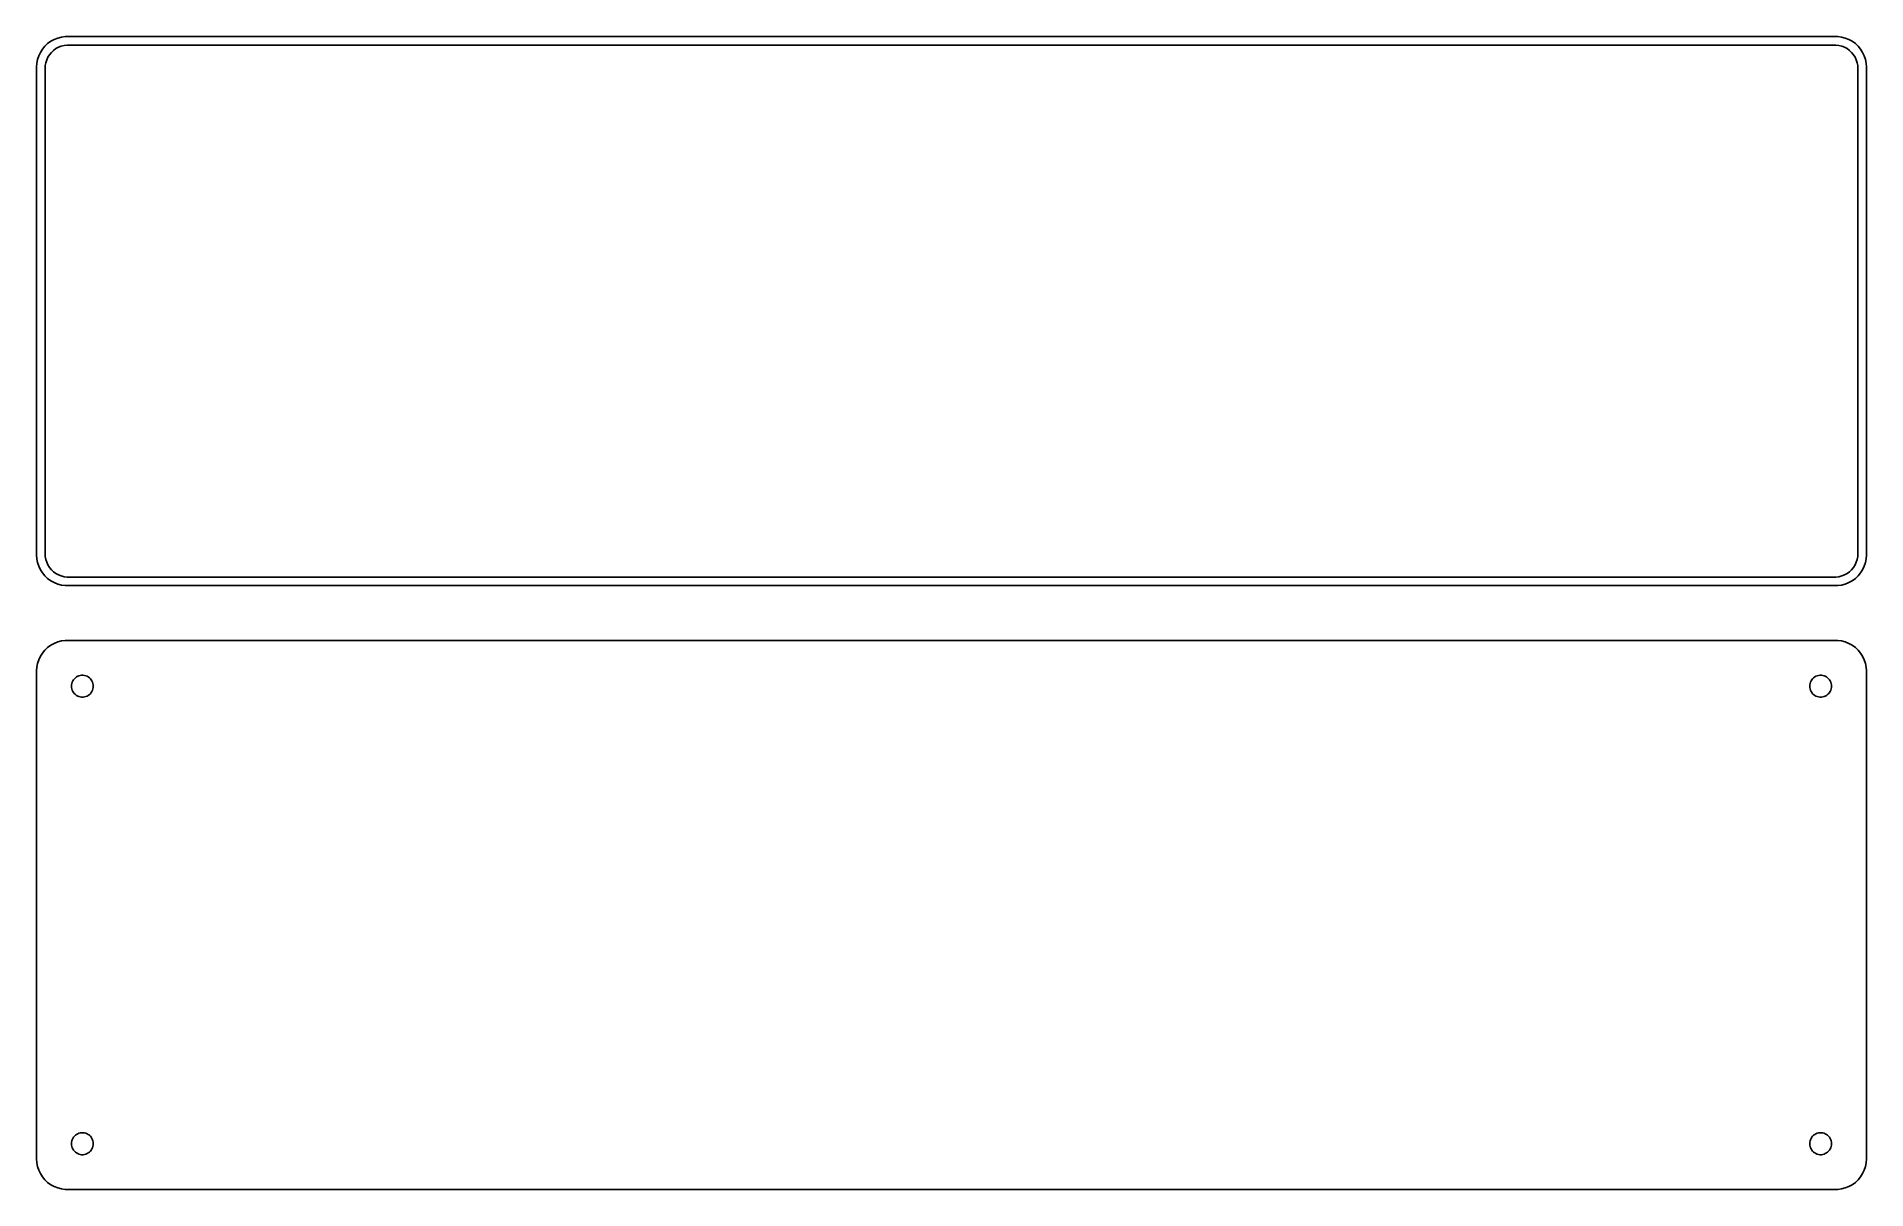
# Model space of a CAD drawing. Header units: metres. Extents: x -150 to 150, y 54 to 243.
import ezdxf

# ---------------------------------------------------------------- set-up
doc = ezdxf.new("R2010")
doc.units = ezdxf.units.M

msp = doc.modelspace()

# ---------------------------------------------------------------- linework, layer by layer
for p, q in [((-149.382, 240.409), (-149.649, 239.841)), ((-149.045, 240.939), (-149.382, 240.409)), ((-148.645, 241.423), (-149.045, 240.939)), ((-148.187, 241.853), (-148.645, 241.423)), ((-147.679, 242.222), (-148.187, 241.853)), ((-148.141, 239.614), (-147.88, 240.024)), ((-147.88, 240.024), (-147.571, 240.399)), ((-147.129, 242.524), (-147.679, 242.222)), ((-147.571, 240.399), (-147.216, 240.731)), ((-147.216, 240.731), (-146.823, 241.017)), ((-146.545, 242.755), (-147.129, 242.524)), ((-146.823, 241.017), (-146.398, 241.251)), ((-145.937, 242.911), (-146.545, 242.755)), ((-146.398, 241.251), (-145.946, 241.43)), ((-145.946, 241.43), (-145.475, 241.551)), ((-145.314, 242.99), (-145.937, 242.911)), ((-145.475, 241.551), (-144.993, 241.612)), ((145.314, 242.99), (-145.314, 242.99)), ((-144.993, 241.612), (144.993, 241.612)), ((144.993, 241.612), (145.475, 241.551)), ((145.937, 242.911), (145.314, 242.99)), ((145.475, 241.551), (145.946, 241.43)), ((146.545, 242.755), (145.937, 242.911)), ((145.946, 241.43), (146.398, 241.251)), ((146.398, 241.251), (146.823, 241.017)), ((147.129, 242.524), (146.545, 242.755)), ((146.823, 241.017), (147.216, 240.731)), ((147.679, 242.222), (147.129, 242.524)), ((147.216, 240.731), (147.571, 240.399)), ((147.571, 240.399), (147.88, 240.024)), ((148.187, 241.853), (147.679, 242.222)), ((147.88, 240.024), (148.141, 239.614)), ((148.645, 241.423), (148.187, 241.853)), ((149.045, 240.939), (148.645, 241.423)), ((149.382, 240.409), (149.045, 240.939)), ((149.649, 239.841), (149.382, 240.409)), ((-149.961, 238.627), (-150, 238)), ((-150, 238), (-150, 158)), ((-149.843, 239.243), (-149.961, 238.627)), ((-149.649, 239.841), (-149.843, 239.243)), ((-148.619, 237.75), (-148.589, 238.235)), ((-148.619, 158.25), (-148.619, 237.75)), ((-148.589, 238.235), (-148.498, 238.712)), ((-148.498, 238.712), (-148.348, 239.174)), ((-148.348, 239.174), (-148.141, 239.614)), ((148.141, 239.614), (148.348, 239.174)), ((148.348, 239.174), (148.498, 238.712)), ((148.498, 238.712), (148.589, 238.235)), ((148.589, 238.235), (148.619, 237.75)), ((148.619, 237.75), (148.619, 158.25)), ((149.843, 239.243), (149.649, 239.841)), ((149.961, 238.627), (149.843, 239.243)), ((150, 238), (149.961, 238.627)), ((150, 158), (150, 238)), ((-150, 158), (-149.961, 157.373)), ((-149.961, 157.373), (-149.843, 156.757)), ((-149.843, 156.757), (-149.649, 156.159)), ((-149.649, 156.159), (-149.382, 155.591)), ((-148.589, 157.765), (-148.619, 158.25)), ((-148.498, 157.288), (-148.589, 157.765)), ((-148.348, 156.826), (-148.498, 157.288)), ((-148.141, 156.386), (-148.348, 156.826)), ((-147.88, 155.976), (-148.141, 156.386)), ((148.141, 156.386), (147.88, 155.976)), ((148.348, 156.826), (148.141, 156.386)), ((148.498, 157.288), (148.348, 156.826)), ((148.589, 157.765), (148.498, 157.288)), ((148.619, 158.25), (148.589, 157.765)), ((149.382, 155.591), (149.649, 156.159)), ((149.649, 156.159), (149.843, 156.757)), ((149.843, 156.757), (149.961, 157.373)), ((149.961, 157.373), (150, 158)), ((-149.382, 155.591), (-149.045, 155.061)), ((-149.045, 155.061), (-148.645, 154.577)), ((-148.645, 154.577), (-148.187, 154.147)), ((-148.187, 154.147), (-147.679, 153.778)), ((-147.571, 155.601), (-147.88, 155.976)), ((-147.679, 153.778), (-147.129, 153.476)), ((-147.216, 155.269), (-147.571, 155.601)), ((-146.823, 154.983), (-147.216, 155.269)), ((-147.129, 153.476), (-146.545, 153.245)), ((-146.398, 154.749), (-146.823, 154.983)), ((-146.545, 153.245), (-145.937, 153.089)), ((-145.946, 154.57), (-146.398, 154.749)), ((-145.475, 154.449), (-145.946, 154.57)), ((-145.937, 153.089), (-145.314, 153.01)), ((-144.993, 154.388), (-145.475, 154.449)), ((-145.314, 153.01), (145.314, 153.01)), ((144.993, 154.388), (-144.993, 154.388)), ((145.475, 154.449), (144.993, 154.388)), ((145.314, 153.01), (145.937, 153.089)), ((145.946, 154.57), (145.475, 154.449)), ((145.937, 153.089), (146.545, 153.245)), ((146.398, 154.749), (145.946, 154.57)), ((146.823, 154.983), (146.398, 154.749)), ((146.545, 153.245), (147.129, 153.476)), ((147.216, 155.269), (146.823, 154.983)), ((147.129, 153.476), (147.679, 153.778)), ((147.571, 155.601), (147.216, 155.269)), ((147.88, 155.976), (147.571, 155.601)), ((147.679, 153.778), (148.187, 154.147)), ((148.187, 154.147), (148.645, 154.577)), ((148.645, 154.577), (149.045, 155.061)), ((149.045, 155.061), (149.382, 155.591)), ((-149.382, 141.409), (-149.649, 140.841)), ((-149.045, 141.939), (-149.382, 141.409)), ((-148.645, 142.423), (-149.045, 141.939)), ((-148.187, 142.853), (-148.645, 142.423)), ((-147.679, 143.222), (-148.187, 142.853)), ((-147.129, 143.524), (-147.679, 143.222)), ((-146.545, 143.755), (-147.129, 143.524)), ((-145.937, 143.911), (-146.545, 143.755)), ((-145.314, 143.99), (-145.937, 143.911)), ((145.314, 143.99), (-145.314, 143.99)), ((145.937, 143.911), (145.314, 143.99)), ((146.545, 143.755), (145.937, 143.911)), ((147.129, 143.524), (146.545, 143.755)), ((147.679, 143.222), (147.129, 143.524)), ((148.187, 142.853), (147.679, 143.222)), ((148.645, 142.423), (148.187, 142.853)), ((149.045, 141.939), (148.645, 142.423)), ((149.382, 141.409), (149.045, 141.939)), ((149.649, 140.841), (149.382, 141.409)), ((-149.961, 139.627), (-150, 139)), ((-150, 139), (-150, 59)), ((-149.843, 140.243), (-149.961, 139.627)), ((-149.649, 140.841), (-149.843, 140.243)), ((-143.647, 137.887), (-143.464, 138.02)), ((-143.464, 138.02), (-143.266, 138.129)), ((-143.266, 138.129), (-143.056, 138.212)), ((-143.056, 138.212), (-142.837, 138.268)), ((-142.837, 138.268), (-142.613, 138.296)), ((-142.613, 138.296), (-142.387, 138.296)), ((-142.387, 138.296), (-142.163, 138.268)), ((-142.163, 138.268), (-141.944, 138.212)), ((-141.944, 138.212), (-141.734, 138.129)), ((-141.734, 138.129), (-141.536, 138.02)), ((-141.536, 138.02), (-141.353, 137.887)), ((141.353, 137.887), (141.536, 138.02)), ((141.536, 138.02), (141.734, 138.129)), ((141.734, 138.129), (141.944, 138.212)), ((141.944, 138.212), (142.163, 138.268)), ((142.163, 138.268), (142.387, 138.296)), ((142.387, 138.296), (142.613, 138.296)), ((142.613, 138.296), (142.837, 138.268)), ((142.837, 138.268), (143.056, 138.212)), ((143.056, 138.212), (143.266, 138.129)), ((143.266, 138.129), (143.464, 138.02)), ((143.464, 138.02), (143.647, 137.887)), ((149.843, 140.243), (149.649, 140.841)), ((149.961, 139.627), (149.843, 140.243)), ((150, 139), (149.961, 139.627)), ((150, 59), (150, 139)), ((-144.3, 136.5), (-144.286, 136.726)), ((-144.286, 136.274), (-144.3, 136.5)), ((-144.286, 136.726), (-144.243, 136.948)), ((-144.243, 136.052), (-144.286, 136.274)), ((-144.243, 136.948), (-144.174, 137.163)), ((-144.174, 135.837), (-144.243, 136.052)), ((-144.174, 137.163), (-144.077, 137.367)), ((-144.077, 135.633), (-144.174, 135.837)), ((-144.077, 137.367), (-143.956, 137.558)), ((-143.956, 135.442), (-144.077, 135.633)), ((-143.956, 137.558), (-143.812, 137.732)), ((-143.812, 135.268), (-143.956, 135.442)), ((-143.812, 137.732), (-143.647, 137.887)), ((-143.647, 135.113), (-143.812, 135.268)), ((-143.464, 134.98), (-143.647, 135.113)), ((-141.353, 135.113), (-141.536, 134.98)), ((-141.353, 137.887), (-141.188, 137.732)), ((-141.188, 135.268), (-141.353, 135.113)), ((-141.188, 137.732), (-141.044, 137.558)), ((-141.044, 135.442), (-141.188, 135.268)), ((-141.044, 137.558), (-140.923, 137.367)), ((-140.923, 135.633), (-141.044, 135.442)), ((-140.923, 137.367), (-140.826, 137.163)), ((-140.826, 135.837), (-140.923, 135.633)), ((-140.826, 137.163), (-140.757, 136.948)), ((-140.757, 136.052), (-140.826, 135.837)), ((-140.757, 136.948), (-140.714, 136.726)), ((-140.714, 136.274), (-140.757, 136.052)), ((-140.714, 136.726), (-140.7, 136.5)), ((-140.7, 136.5), (-140.714, 136.274)), ((140.7, 136.5), (140.714, 136.726)), ((140.714, 136.274), (140.7, 136.5)), ((140.714, 136.726), (140.757, 136.948)), ((140.757, 136.052), (140.714, 136.274)), ((140.757, 136.948), (140.826, 137.163)), ((140.826, 135.837), (140.757, 136.052)), ((140.826, 137.163), (140.923, 137.367)), ((140.923, 135.633), (140.826, 135.837)), ((140.923, 137.367), (141.044, 137.558)), ((141.044, 135.442), (140.923, 135.633)), ((141.044, 137.558), (141.188, 137.732)), ((141.188, 135.268), (141.044, 135.442)), ((141.188, 137.732), (141.353, 137.887)), ((141.353, 135.113), (141.188, 135.268)), ((141.536, 134.98), (141.353, 135.113)), ((143.647, 135.113), (143.464, 134.98)), ((143.647, 137.887), (143.812, 137.732)), ((143.812, 135.268), (143.647, 135.113)), ((143.812, 137.732), (143.956, 137.558)), ((143.956, 135.442), (143.812, 135.268)), ((143.956, 137.558), (144.077, 137.367)), ((144.077, 135.633), (143.956, 135.442)), ((144.077, 137.367), (144.174, 137.163)), ((144.174, 135.837), (144.077, 135.633)), ((144.174, 137.163), (144.243, 136.948)), ((144.243, 136.052), (144.174, 135.837)), ((144.243, 136.948), (144.286, 136.726)), ((144.286, 136.274), (144.243, 136.052)), ((144.286, 136.726), (144.3, 136.5)), ((144.3, 136.5), (144.286, 136.274)), ((-143.266, 134.871), (-143.464, 134.98)), ((-143.056, 134.788), (-143.266, 134.871)), ((-142.837, 134.732), (-143.056, 134.788)), ((-142.613, 134.704), (-142.837, 134.732)), ((-142.387, 134.704), (-142.613, 134.704)), ((-142.163, 134.732), (-142.387, 134.704)), ((-141.944, 134.788), (-142.163, 134.732)), ((-141.734, 134.871), (-141.944, 134.788)), ((-141.536, 134.98), (-141.734, 134.871)), ((141.734, 134.871), (141.536, 134.98)), ((141.944, 134.788), (141.734, 134.871)), ((142.163, 134.732), (141.944, 134.788)), ((142.387, 134.704), (142.163, 134.732)), ((142.613, 134.704), (142.387, 134.704)), ((142.837, 134.732), (142.613, 134.704)), ((143.056, 134.788), (142.837, 134.732)), ((143.266, 134.871), (143.056, 134.788)), ((143.464, 134.98), (143.266, 134.871)), ((-143.647, 62.8869), (-143.464, 63.0198)), ((-143.464, 63.0198), (-143.266, 63.1287)), ((-143.266, 63.1287), (-143.056, 63.2119)), ((-143.056, 63.2119), (-142.837, 63.2681)), ((-142.837, 63.2681), (-142.613, 63.2964)), ((-142.613, 63.2964), (-142.387, 63.2964)), ((-142.387, 63.2964), (-142.163, 63.2681)), ((-142.163, 63.2681), (-141.944, 63.2119)), ((-141.944, 63.2119), (-141.734, 63.1287)), ((-141.734, 63.1287), (-141.536, 63.0198)), ((-141.536, 63.0198), (-141.353, 62.8869)), ((141.353, 62.8869), (141.536, 63.0198)), ((141.536, 63.0198), (141.734, 63.1287)), ((141.734, 63.1287), (141.944, 63.2119)), ((141.944, 63.2119), (142.163, 63.2681)), ((142.163, 63.2681), (142.387, 63.2964)), ((142.387, 63.2964), (142.613, 63.2964)), ((142.613, 63.2964), (142.837, 63.2681)), ((142.837, 63.2681), (143.056, 63.2119)), ((143.056, 63.2119), (143.266, 63.1287)), ((143.266, 63.1287), (143.464, 63.0198)), ((143.464, 63.0198), (143.647, 62.8869)), ((-144.3, 61.5), (-144.286, 61.7256)), ((-144.286, 61.2744), (-144.3, 61.5)), ((-144.286, 61.7256), (-144.243, 61.9476)), ((-144.243, 61.0524), (-144.286, 61.2744)), ((-144.243, 61.9476), (-144.174, 62.1626)), ((-144.174, 60.8374), (-144.243, 61.0524)), ((-144.174, 62.1626), (-144.077, 62.3672)), ((-144.077, 60.6328), (-144.174, 60.8374)), ((-144.077, 62.3672), (-143.956, 62.558)), ((-143.956, 60.442), (-144.077, 60.6328)), ((-143.956, 62.558), (-143.812, 62.7322)), ((-143.812, 60.2678), (-143.956, 60.442)), ((-143.812, 62.7322), (-143.647, 62.8869)), ((-143.647, 60.1131), (-143.812, 60.2678)), ((-143.464, 59.9802), (-143.647, 60.1131)), ((-141.353, 60.1131), (-141.536, 59.9802)), ((-141.353, 62.8869), (-141.188, 62.7322)), ((-141.188, 60.2678), (-141.353, 60.1131)), ((-141.188, 62.7322), (-141.044, 62.558)), ((-141.044, 60.442), (-141.188, 60.2678)), ((-141.044, 62.558), (-140.923, 62.3672)), ((-140.923, 60.6328), (-141.044, 60.442)), ((-140.923, 62.3672), (-140.826, 62.1626)), ((-140.826, 60.8374), (-140.923, 60.6328)), ((-140.826, 62.1626), (-140.757, 61.9476)), ((-140.757, 61.0524), (-140.826, 60.8374)), ((-140.757, 61.9476), (-140.714, 61.7256)), ((-140.714, 61.2744), (-140.757, 61.0524)), ((-140.714, 61.7256), (-140.7, 61.5)), ((-140.7, 61.5), (-140.714, 61.2744)), ((140.7, 61.5), (140.714, 61.7256)), ((140.714, 61.2744), (140.7, 61.5)), ((140.714, 61.7256), (140.757, 61.9476)), ((140.757, 61.0524), (140.714, 61.2744)), ((140.757, 61.9476), (140.826, 62.1626)), ((140.826, 60.8374), (140.757, 61.0524)), ((140.826, 62.1626), (140.923, 62.3672)), ((140.923, 60.6328), (140.826, 60.8374)), ((140.923, 62.3672), (141.044, 62.558)), ((141.044, 60.442), (140.923, 60.6328)), ((141.044, 62.558), (141.188, 62.7322)), ((141.188, 60.2678), (141.044, 60.442)), ((141.188, 62.7322), (141.353, 62.8869)), ((141.353, 60.1131), (141.188, 60.2678)), ((141.536, 59.9802), (141.353, 60.1131)), ((143.647, 60.1131), (143.464, 59.9802)), ((143.647, 62.8869), (143.812, 62.7322)), ((143.812, 60.2678), (143.647, 60.1131)), ((143.812, 62.7322), (143.956, 62.558)), ((143.956, 60.442), (143.812, 60.2678)), ((143.956, 62.558), (144.077, 62.3672)), ((144.077, 60.6328), (143.956, 60.442)), ((144.077, 62.3672), (144.174, 62.1626)), ((144.174, 60.8374), (144.077, 60.6328)), ((144.174, 62.1626), (144.243, 61.9476)), ((144.243, 61.0524), (144.174, 60.8374)), ((144.243, 61.9476), (144.286, 61.7256)), ((144.286, 61.2744), (144.243, 61.0524)), ((144.286, 61.7256), (144.3, 61.5)), ((144.3, 61.5), (144.286, 61.2744)), ((-150, 59), (-149.961, 58.3733)), ((-149.961, 58.3733), (-149.843, 57.7566)), ((-149.843, 57.7566), (-149.649, 57.1594)), ((-149.649, 57.1594), (-149.382, 56.5912)), ((-143.266, 59.8713), (-143.464, 59.9802)), ((-143.056, 59.7881), (-143.266, 59.8713)), ((-142.837, 59.7319), (-143.056, 59.7881)), ((-142.613, 59.7036), (-142.837, 59.7319)), ((-142.387, 59.7036), (-142.613, 59.7036)), ((-142.163, 59.7319), (-142.387, 59.7036)), ((-141.944, 59.7881), (-142.163, 59.7319)), ((-141.734, 59.8713), (-141.944, 59.7881)), ((-141.536, 59.9802), (-141.734, 59.8713)), ((141.734, 59.8713), (141.536, 59.9802)), ((141.944, 59.7881), (141.734, 59.8713)), ((142.163, 59.7319), (141.944, 59.7881)), ((142.387, 59.7036), (142.163, 59.7319)), ((142.613, 59.7036), (142.387, 59.7036)), ((142.837, 59.7319), (142.613, 59.7036)), ((143.056, 59.7881), (142.837, 59.7319)), ((143.266, 59.8713), (143.056, 59.7881)), ((143.464, 59.9802), (143.266, 59.8713)), ((149.382, 56.5912), (149.649, 57.1594)), ((149.649, 57.1594), (149.843, 57.7566)), ((149.843, 57.7566), (149.961, 58.3733)), ((149.961, 58.3733), (150, 59)), ((-149.382, 56.5912), (-149.045, 56.0611)), ((-149.045, 56.0611), (-148.645, 55.5773)), ((-148.645, 55.5773), (-148.187, 55.1474)), ((-148.187, 55.1474), (-147.679, 54.7784)), ((-147.679, 54.7784), (-147.129, 54.4759)), ((-147.129, 54.4759), (-146.545, 54.2447)), ((-146.545, 54.2447), (-145.937, 54.0886)), ((-145.937, 54.0886), (-145.314, 54.0099)), ((-145.314, 54.0099), (145.314, 54.0099)), ((145.314, 54.0099), (145.937, 54.0886)), ((145.937, 54.0886), (146.545, 54.2447)), ((146.545, 54.2447), (147.129, 54.4759)), ((147.129, 54.4759), (147.679, 54.7784)), ((147.679, 54.7784), (148.187, 55.1474)), ((148.187, 55.1474), (148.645, 55.5773)), ((148.645, 55.5773), (149.045, 56.0611)), ((149.045, 56.0611), (149.382, 56.5912))]:
    msp.add_line(p, q)

doc.saveas('drawing.dxf')
